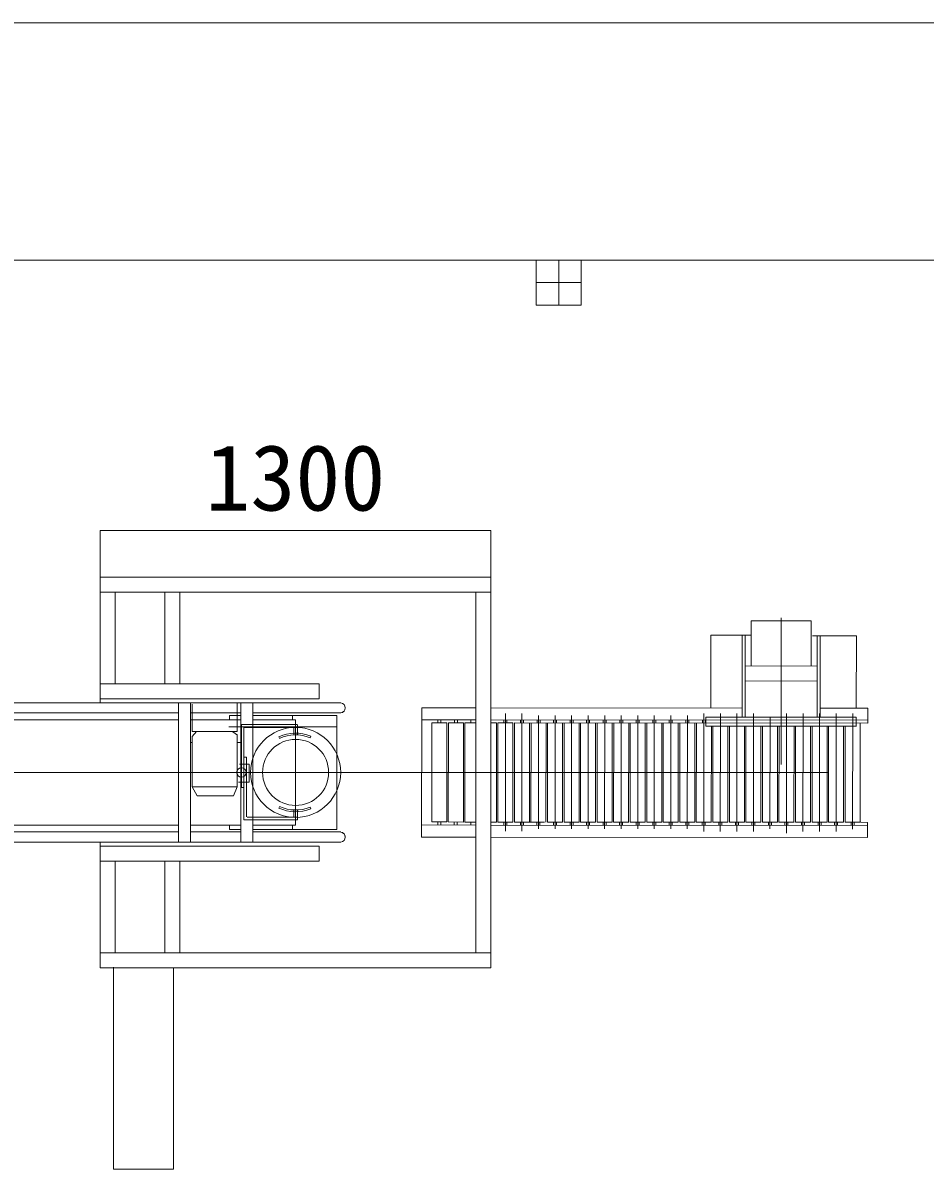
# Model space of a CAD drawing. Units: millimetres, scale not verified. Extents: x -52572 to 20616, y -26431 to 14081.
# Drawn here: x -8142 to -5141, y 10267 to 14081 of the extents above; entities that cross this region are included whole.
import ezdxf
from ezdxf.enums import TextEntityAlignment as Align

# ---------------------------------------------------------------- set-up
doc = ezdxf.new("R2010")
doc.units = ezdxf.units.MM
doc.header["$LTSCALE"] = 100
for name, color, linetype, lineweight in [('0-0_____1', 7, 'Continuous', 18), ('0-1_ADD_LINE', 7, 'Continuous', 18), ('F-0', 7, 'Continuous', 18), ('F-E_0', 7, 'Continuous', 18)]:
    doc.layers.add(name, color=color, linetype=linetype, lineweight=lineweight)
doc.styles.add('ＭＳ ゴシック', font='')
doc.styles.get('ＭＳ ゴシック').set_extended_font_data('MS Gothic')

# ---------------------------------------------------------------- blocks, each defined once
blk = doc.blocks.new('_OPEN')
at = {"layer": 'F-E_0'}
blk.add_line((0, 0), (-1, 0), dxfattribs=at)
blk.add_lwpolyline([(-1, 0.17), (0, 0), (-1, -0.17)], dxfattribs=at)

msp = doc.modelspace()

# ---------------------------------------------------------------- linework, layer by layer
at = {"layer": '0-0_____1'}
for p, q in [((-7885.4, 11818.9), (-7885.4, 12236.9)), ((-6585.4, 12236.9), (-7885.4, 12236.9)), ((-6585.4, 10936.9), (-6585.4, 12236.9)), ((-6585.4, 12186.9), (-7885.4, 12186.9)), ((-7835.4, 11881.9), (-7835.4, 12186.9)), ((-7670.4, 11881.9), (-7670.4, 12186.9)), ((-7620.4, 11881.9), (-7620.4, 12186.9)), ((-6635.4, 10986.9), (-6635.4, 12186.9)), ((-5619.9, 12100.9), (-5620.3, 11613.6)), ((-5720, 11941.2), (-5719.9, 12091.2)), ((-5750.2, 11771.2), (-5749.9, 12043.2)), ((-5740.2, 11771.2), (-5739.9, 12043.2)), ((-5500.2, 11771), (-5499.9, 12041.9)), ((-5490.2, 11771), (-5489.9, 12040.7)), ((-5740, 11941.2), (-5500, 11941)), ((-7156.6, 11881.9), (-7885.4, 11881.9)), ((-7156.6, 11881.9), (-7156.6, 11831.9)), ((-5740.1, 11891.2), (-5500.1, 11891)), ((-7156.6, 11831.9), (-7885.4, 11831.9)), ((-7084.5, 11818.9), (-8743.4, 11818.9)), ((-7625.5, 11354.9), (-7625.5, 11818.5)), ((-7585.5, 11818.9), (-7585.5, 11354.9)), ((-7580, 11722.9), (-7580, 11814.4)), ((-7430, 11722.9), (-7430, 11818.9)), ((-7417.4, 11354.9), (-7417.4, 11818.6)), ((-7377.4, 11818.9), (-7377.4, 11354.9)), ((-6585.2, 11801.8), (-5750.1, 11801.2)), ((-5490.1, 11801), (-5332.1, 11800.8)), ((-5332.1, 11800.8), (-5332.2, 11750.8)), ((-7625.5, 11784.9), (-8743.4, 11784.9)), ((-7625.5, 11761.9), (-8743.4, 11761.9)), ((-7417.4, 11784.9), (-7585.5, 11784.9)), ((-7417.4, 11761.9), (-7585.5, 11761.9)), ((-7455.7, 11776.9), (-7455.7, 11761.9)), ((-7455.7, 11776.9), (-7417.4, 11776.9)), ((-7454.7, 11776.9), (-7417.4, 11776.9)), ((-7430, 11784.9), (-7417.4, 11784.9)), ((-7084.5, 11784.9), (-7377.4, 11784.9)), ((-7377.4, 11776.9), (-7098.3, 11776.9)), ((-7377.4, 11776.9), (-7245.4, 11776.9)), ((-7235.4, 11761.9), (-7377.4, 11761.9)), ((-7245.4, 11761.9), (-7245.4, 11776.9)), ((-7098.3, 11396.9), (-7098.3, 11776.9)), ((-6585.2, 11761.8), (-5332.2, 11760.8)), ((-6585.2, 11751.8), (-6567.2, 11751.8)), ((-6567.4, 11421.8), (-6567.2, 11751.8)), ((-6562.4, 11421.8), (-6562.2, 11751.8)), ((-6562.2, 11751.8), (-6512.2, 11751.8)), ((-6542.2, 11751.8), (-6542.2, 11761.8)), ((-6537.6, 11391.1), (-6537.3, 11783.4)), ((-6532.2, 11751.8), (-6532.2, 11761.8)), ((-6512.4, 11421.8), (-6512.2, 11751.8)), ((-6507.4, 11421.8), (-6507.2, 11751.8)), ((-6507.2, 11751.8), (-5332.2, 11750.8)), ((-6487.2, 11751.8), (-6487.2, 11761.8)), ((-6482.6, 11391.1), (-6482.3, 11783.4)), ((-6477.2, 11751.8), (-6477.2, 11761.8)), ((-6457.4, 11421.7), (-6457.2, 11751.7)), ((-6452.4, 11421.7), (-6452.2, 11751.7)), ((-6432.2, 11751.7), (-6432.2, 11761.7)), ((-6427.4, 11399.6), (-6427.1, 11776.3)), ((-6422.2, 11751.7), (-6422.2, 11761.7)), ((-6402.4, 11421.7), (-6402.2, 11751.7)), ((-6397.4, 11421.7), (-6397.2, 11751.7)), ((-6377.2, 11751.7), (-6377.2, 11761.7)), ((-6372.4, 11399.6), (-6372.1, 11776.3)), ((-6367.2, 11751.7), (-6367.2, 11761.7)), ((-6347.4, 11421.7), (-6347.2, 11751.7)), ((-6342.4, 11421.7), (-6342.2, 11751.6)), ((-6322.2, 11751.6), (-6322.2, 11761.6)), ((-6317.4, 11399.5), (-6317.1, 11776.2)), ((-6312.2, 11751.6), (-6312.2, 11761.6)), ((-6292.4, 11421.6), (-6292.2, 11751.6)), ((-6287.4, 11421.6), (-6287.2, 11751.6)), ((-6267.2, 11751.6), (-6267.2, 11761.6)), ((-6262.4, 11399.5), (-6262.1, 11776.2)), ((-6257.2, 11751.6), (-6257.2, 11761.6)), ((-6237.4, 11421.6), (-6237.2, 11751.6)), ((-6232.4, 11421.6), (-6232.2, 11751.6)), ((-6212.2, 11751.5), (-6212.2, 11761.5)), ((-6207.4, 11399.4), (-6207.1, 11776.1)), ((-6202.2, 11751.5), (-6202.2, 11761.5)), ((-6182.4, 11421.5), (-6182.2, 11751.5)), ((-6177.4, 11421.5), (-6177.2, 11751.5)), ((-6157.2, 11751.5), (-6157.2, 11761.5)), ((-6152.4, 11399.4), (-6152.1, 11776.1)), ((-6147.2, 11751.5), (-6147.2, 11761.5)), ((-6127.4, 11421.5), (-6127.2, 11751.5)), ((-6122.4, 11421.5), (-6122.2, 11751.5)), ((-6102.2, 11751.5), (-6102.2, 11761.5)), ((-6097.4, 11399.4), (-6097.1, 11776)), ((-6092.2, 11751.5), (-6092.2, 11761.5)), ((-6072.4, 11421.4), (-6072.2, 11751.4)), ((-6067.4, 11421.4), (-6067.2, 11751.4)), ((-6047.2, 11751.4), (-6047.2, 11761.4)), ((-6042.4, 11399.3), (-6042.1, 11776)), ((-6037.2, 11751.4), (-6037.2, 11761.4)), ((-6017.4, 11421.4), (-6017.2, 11751.4)), ((-6012.4, 11421.4), (-6012.2, 11751.4)), ((-5992.2, 11751.4), (-5992.2, 11761.4)), ((-5987.4, 11399.3), (-5987.1, 11775.9)), ((-5982.2, 11751.4), (-5982.2, 11761.4)), ((-5962.4, 11421.3), (-5962.2, 11751.3)), ((-5957.4, 11421.3), (-5957.2, 11751.3)), ((-5937.2, 11751.3), (-5937.2, 11761.3)), ((-5932.4, 11399.2), (-5932.1, 11775.9)), ((-5927.2, 11751.3), (-5927.2, 11761.3)), ((-5907.4, 11421.3), (-5907.2, 11751.3)), ((-5902.4, 11421.3), (-5902.2, 11751.3)), ((-5882.2, 11751.3), (-5882.2, 11761.3)), ((-5877.5, 11390.6), (-5877.1, 11782.9)), ((-5872.2, 11751.3), (-5872.2, 11761.3)), ((-5870.2, 11771.3), (-5370.2, 11770.9)), ((-5870.2, 11741.3), (-5870.2, 11771.3)), ((-5822.6, 11390.6), (-5822.3, 11782.9)), ((-5767.6, 11390.5), (-5767.3, 11782.8)), ((-5712.6, 11390.5), (-5712.3, 11782.8)), ((-5657.4, 11399), (-5657.2, 11770.9)), ((-5602.5, 11384.4), (-5602.1, 11782.7)), ((-5547.5, 11390.4), (-5547.1, 11782.6)), ((-5492.5, 11390.3), (-5492.1, 11782.6)), ((-5437.5, 11390.3), (-5437.1, 11782.6)), ((-5382.4, 11397.7), (-5382.1, 11782.5)), ((-5370.2, 11739.8), (-5370.2, 11770.9)), ((-5357.4, 11420.9), (-5357.2, 11750.9)), ((-7580, 11722.9), (-7430, 11722.9)), ((-7580, 11706.8), (-7565.4, 11722.9)), ((-7428.9, 11710.9), (-7443.8, 11722.2)), ((-7430, 11538.9), (-7430, 11711.7)), ((-5870.2, 11741.3), (-5370.2, 11740.9)), ((-5852.4, 11421.3), (-5852.2, 11741.3)), ((-5847.4, 11421.3), (-5847.2, 11741.3)), ((-5797.4, 11421.2), (-5797.2, 11741.2)), ((-5792.4, 11421.2), (-5792.2, 11741.2)), ((-5742.4, 11421.2), (-5742.2, 11741.2)), ((-5737.4, 11421.2), (-5737.2, 11741.2)), ((-5687.4, 11421.1), (-5687.2, 11741.1)), ((-5682.4, 11421.1), (-5682.2, 11741.1)), ((-5632.4, 11421.1), (-5632.2, 11741.1)), ((-5627.4, 11421.1), (-5627.2, 11741.1)), ((-5577.4, 11421), (-5577.2, 11741)), ((-5572.4, 11421), (-5572.2, 11741)), ((-5522.4, 11421), (-5522.2, 11741)), ((-5517.4, 11421), (-5517.2, 11741)), ((-5467.4, 11421), (-5467.2, 11741)), ((-5462.4, 11420.9), (-5462.2, 11740.9)), ((-5412.4, 11420.9), (-5412.2, 11740.9)), ((-5407.4, 11420.9), (-5407.2, 11740.9)), ((-7585.5, 11686.9), (-7580, 11686.9)), ((-7580, 11538.9), (-7580, 11706.8)), ((-7430, 11686.9), (-7417.4, 11686.9)), ((-6634.8, 11586.9), (-11438.6, 11586.9)), ((-8040.3, 11586.9), (-5461.9, 11586.9)), ((-7580, 11538.9), (-7430, 11538.9)), ((-7580, 11538.9), (-7563, 11508.9)), ((-7430, 11538.9), (-7442.5, 11508.9)), ((-7563, 11508.9), (-7442.5, 11508.9)), ((-7625.5, 11411.9), (-8743.4, 11411.9)), ((-7417.4, 11411.9), (-7585.5, 11411.9)), ((-7455.7, 11396.9), (-7455.7, 11411.9)), ((-7235.4, 11411.9), (-7377.4, 11411.9)), ((-7245.4, 11411.9), (-7245.4, 11396.9)), ((-6585.5, 11421.8), (-6567.3, 11421.8)), ((-5332.4, 11410.8), (-6585.5, 11411.8)), ((-6562.4, 11421.8), (-6512.3, 11421.8)), ((-6542.4, 11411.8), (-6542.4, 11421.8)), ((-6532.4, 11411.8), (-6532.4, 11421.8)), ((-6507.4, 11421.8), (-6407.3, 11421.7)), ((-6487.4, 11411.8), (-6487.4, 11421.8)), ((-6477.4, 11411.8), (-6477.4, 11421.8)), ((-6432.4, 11411.7), (-6432.4, 11421.7)), ((-6422.4, 11411.7), (-6422.4, 11421.7)), ((-6397.4, 11421.7), (-6347.3, 11421.7)), ((-6377.4, 11411.7), (-6377.4, 11421.7)), ((-6367.4, 11411.7), (-6367.4, 11421.7)), ((-6342.4, 11421.7), (-6292.3, 11421.6)), ((-6322.4, 11411.6), (-6322.4, 11421.6)), ((-6312.4, 11411.6), (-6312.4, 11421.6)), ((-6287.4, 11421.6), (-6237.3, 11421.6)), ((-6267.4, 11411.6), (-6267.4, 11421.6)), ((-6257.4, 11411.6), (-6257.4, 11421.6)), ((-6232.4, 11421.6), (-6182.3, 11421.5)), ((-6212.4, 11411.5), (-6212.4, 11421.5)), ((-6202.4, 11411.5), (-6202.4, 11421.5)), ((-6177.4, 11421.5), (-6127.3, 11421.5)), ((-6157.4, 11411.5), (-6157.4, 11421.5)), ((-6147.4, 11411.5), (-6147.4, 11421.5)), ((-6122.4, 11421.5), (-6072.3, 11421.4)), ((-6102.4, 11411.5), (-6102.4, 11421.5)), ((-6092.4, 11411.5), (-6092.4, 11421.5)), ((-6067.4, 11421.4), (-6017.3, 11421.4)), ((-6047.4, 11411.4), (-6047.4, 11421.4)), ((-6037.4, 11411.4), (-6037.4, 11421.4)), ((-6012.4, 11421.4), (-5962.3, 11421.3)), ((-5992.4, 11411.4), (-5992.4, 11421.4)), ((-5982.4, 11411.4), (-5982.4, 11421.4)), ((-5957.4, 11421.3), (-5907.3, 11421.3)), ((-5937.4, 11411.3), (-5937.4, 11421.3)), ((-5927.4, 11411.3), (-5927.4, 11421.3)), ((-5902.4, 11421.3), (-5852.3, 11421.3)), ((-5882.4, 11411.3), (-5882.4, 11421.3)), ((-5872.4, 11411.3), (-5872.4, 11421.3)), ((-5847.4, 11421.3), (-5797.3, 11421.2)), ((-5827.4, 11411.2), (-5827.4, 11421.2)), ((-5817.4, 11411.2), (-5817.4, 11421.2)), ((-5792.4, 11421.2), (-5742.3, 11421.2)), ((-5772.4, 11411.2), (-5772.4, 11421.2)), ((-5762.4, 11411.2), (-5762.4, 11421.2)), ((-5737.4, 11421.2), (-5687.3, 11421.1)), ((-5717.4, 11411.2), (-5717.4, 11421.2)), ((-5707.4, 11411.1), (-5707.4, 11421.1)), ((-5682.4, 11421.1), (-5632.3, 11421.1)), ((-5662.4, 11411.1), (-5662.4, 11421.1)), ((-5652.4, 11411.1), (-5652.4, 11421.1)), ((-5627.4, 11421.1), (-5577.3, 11421)), ((-5607.4, 11411.1), (-5607.4, 11421.1)), ((-5597.4, 11411.1), (-5597.4, 11421.1)), ((-5572.4, 11421), (-5522.3, 11421)), ((-5552.4, 11411), (-5552.4, 11421)), ((-5542.4, 11411), (-5542.4, 11421)), ((-5517.4, 11421), (-5467.3, 11421)), ((-5497.4, 11411), (-5497.4, 11421)), ((-5487.4, 11411), (-5487.4, 11421)), ((-5462.4, 11420.9), (-5412.3, 11420.9)), ((-5442.4, 11410.9), (-5442.4, 11420.9)), ((-5432.4, 11410.9), (-5432.4, 11420.9)), ((-5407.4, 11420.9), (-5357.3, 11420.9)), ((-5387.4, 11410.9), (-5387.4, 11420.9)), ((-5377.4, 11410.9), (-5377.4, 11420.9)), ((-5332.4, 11420.8), (-5354.8, 11420.9)), ((-5332.4, 11420.8), (-5332.5, 11370.8)), ((-7625.5, 11388.9), (-8743.4, 11388.9)), ((-7585.5, 11388.9), (-7417.4, 11388.9)), ((-7417.4, 11388.9), (-7585.5, 11388.9)), ((-7455.7, 11396.9), (-7417.4, 11396.9)), ((-7454.7, 11396.9), (-7417.4, 11396.9)), ((-7377.4, 11396.9), (-7098.3, 11396.9)), ((-7377.4, 11396.9), (-7245.4, 11396.9)), ((-7084.5, 11388.9), (-7377.4, 11388.9)), ((-7070.4, 11375.5), (-7070.4, 11369.8)), ((-6585.5, 11371.8), (-5332.5, 11370.8)), ((-7084.5, 11354.9), (-8743.4, 11354.9)), ((-7885.4, 10936.9), (-7885.4, 11354.9)), ((-7156.6, 11342), (-7885.4, 11342)), ((-7156.6, 11292), (-7156.6, 11342)), ((-7156.6, 11292), (-7885.4, 11292)), ((-7835.4, 10986.9), (-7835.4, 11292)), ((-7670.4, 10986.9), (-7670.4, 11292)), ((-7620.4, 10986.9), (-7620.4, 11292)), ((-6585.4, 10986.9), (-7885.4, 10986.9)), ((-6585.4, 10936.9), (-7885.4, 10936.9)), ((-7841.1, 10266.9), (-7841.1, 10938.6)), ((-7641.1, 10266.9), (-7641.1, 10936.9)), ((-7841.1, 10266.9), (-7641.1, 10266.9))]:
    msp.add_line(p, q, dxfattribs=at)
for points in [[(-5719.9, 12091.2), (-5519.9, 12091), (-5520, 11941)], [(-5721.6, 12043.2), (-5854.1, 12043.3), (-5854.3, 11801.3)], [(-5370.1, 11800.9), (-5369.9, 12041.7), (-5515.8, 12041.9)], [(-7235.4, 11411.9), (-7235.4, 11761.9), (-7245.4, 11761.9)]]:
    msp.add_lwpolyline(points, dxfattribs=at)
for centre in [(-7087.3, 11801.7), (-7087.3, 11801.5), (-7087.3, 11371.7), (-7087.3, 11371.5)]:
    msp.add_arc(centre, 17, 279.4207, 80.5793, dxfattribs=at)
at = {"layer": '0-1_ADD_LINE'}
for p, q in [((-6816.2, 11372), (-6815.9, 11802)), ((-6815.9, 11802), (-6635.2, 11801.9)), ((-6815.9, 11762), (-6635.2, 11761.9)), ((-6782.4, 11422), (-6782.2, 11752)), ((-6782.2, 11752), (-6732.2, 11752)), ((-6762.2, 11752), (-6762.2, 11762)), ((-6752.2, 11752), (-6752.2, 11762)), ((-6732.4, 11422), (-6732.2, 11752)), ((-6727.4, 11422), (-6727.2, 11752)), ((-6727.2, 11752), (-6677.2, 11751.9)), ((-6707.2, 11751.9), (-6707.2, 11761.9)), ((-6697.2, 11751.9), (-6697.2, 11761.9)), ((-6677.4, 11421.9), (-6677.2, 11751.9)), ((-6672.4, 11421.9), (-6672.2, 11751.9)), ((-6672.2, 11751.9), (-6635.2, 11751.9)), ((-6652.2, 11751.9), (-6652.2, 11761.9)), ((-7457.4, 11738.5), (-7098.3, 11738.5)), ((-7229.4, 11745.9), (-7415.6, 11745.9)), ((-7415.6, 11745.9), (-7415.6, 11536.4)), ((-7408, 11429.2), (-7408, 11736.9)), ((-7241.4, 11736.9), (-7408, 11736.9)), ((-7241.4, 11711.9), (-7241.4, 11736.9)), ((-7229.4, 11711.9), (-7229.4, 11744.6)), ((-7291.1, 11705.5), (-7288.9, 11701.2)), ((-7184.7, 11707.7), (-7187.3, 11702.4)), ((-7408, 11637.5), (-7399, 11637.5)), ((-7399, 11439), (-7399, 11637.5)), ((-7390, 11614.9), (-7422.4, 11614.9)), ((-7390, 11614.9), (-7390, 11554.4)), ((-7390, 11554.4), (-7425.6, 11554.4)), ((-7415.6, 11536.4), (-7408, 11536.4)), ((-7291.1, 11468.4), (-7288.9, 11472.7)), ((-7241.4, 11461.9), (-7241.4, 11436.9)), ((-7229.4, 11461.9), (-7229.4, 11429.2)), ((-7184.7, 11466.2), (-7187.3, 11471.5)), ((-7229.4, 11429.2), (-7408, 11429.2)), ((-7229.4, 11438.2), (-7396.4, 11438.2)), ((-6635.5, 11411.9), (-6816.2, 11412)), ((-6782.4, 11422), (-6732.3, 11422)), ((-6762.4, 11412), (-6762.4, 11422)), ((-6752.4, 11412), (-6752.4, 11422)), ((-6727.4, 11422), (-6677.3, 11421.9)), ((-6707.4, 11411.9), (-6707.4, 11421.9)), ((-6697.4, 11411.9), (-6697.4, 11421.9)), ((-6672.4, 11421.9), (-6635.5, 11421.9)), ((-6652.4, 11411.9), (-6652.4, 11421.9)), ((-6816.2, 11372), (-6635.5, 11371.9))]:
    msp.add_line(p, q, dxfattribs=at)
for centre, radius in [((-7235.4, 11586.9), 150), ((-7235.4, 11586.9), 110), ((-7415.6, 11586.9), 16)]:
    msp.add_circle(centre, radius, dxfattribs=at)
for radius, start, end in [(131, 67.2233, 115.197), (125, 67.3924, 115.1148), (131, 244.803, 292.7767), (125, 244.8852, 292.6076)]:
    msp.add_arc((-7235.4, 11586.9), radius, start, end, dxfattribs=at)
at = {"layer": 'F-0', "color": 6}
msp.add_line((20616.5, 14081.2), (-20618, 14081.2), dxfattribs=at)
at = {"layer": 'F-E_0', "color": 4, "lineweight": 9}
for p, q in [((-14360.6, 13292), (9639.4, 13292)), ((-14360.1, 13292), (9639.9, 13292)), ((-6435.1, 13142), (-6435.1, 13292)), ((-6435.1, 13292), (-6285.1, 13292)), ((-6360.1, 13142), (-6360.1, 13292)), ((-6285.1, 13142), (-6285.1, 13292)), ((-6435.1, 13217), (-6285.1, 13217)), ((-6285.1, 13142), (-6435.1, 13142))]:
    msp.add_line(p, q, dxfattribs=at)
at = {"layer": 'F-E_0'}
for p, q in [((-7885.4, 12237.4), (-7885.4, 12392.4)), ((-6587.9, 12391.9), (-7882.9, 12391.9)), ((-6585.4, 12237.4), (-6585.4, 12392.4))]:
    msp.add_line(p, q, dxfattribs=at)

# ---------------------------------------------------------------- block references
at = {"layer": 'F-E_0', "xscale": 2.5, "yscale": 2.5, "rotation": 180}
msp.add_blockref('_OPEN', (-7885.4, 12391.9), dxfattribs=at)
at = {"layer": 'F-E_0', "xscale": 2.5, "yscale": 2.5}
msp.add_blockref('_OPEN', (-6585.4, 12391.9), dxfattribs=at)

# ---------------------------------------------------------------- texts
at = {"layer": 'F-E_0', "style": 'ＭＳ ゴシック'}
msp.add_text('1300', height=219.9, dxfattribs=at).set_placement((-7535.4, 12392.4), align=Align.BOTTOM_LEFT)

doc.saveas('drawing.dxf')
